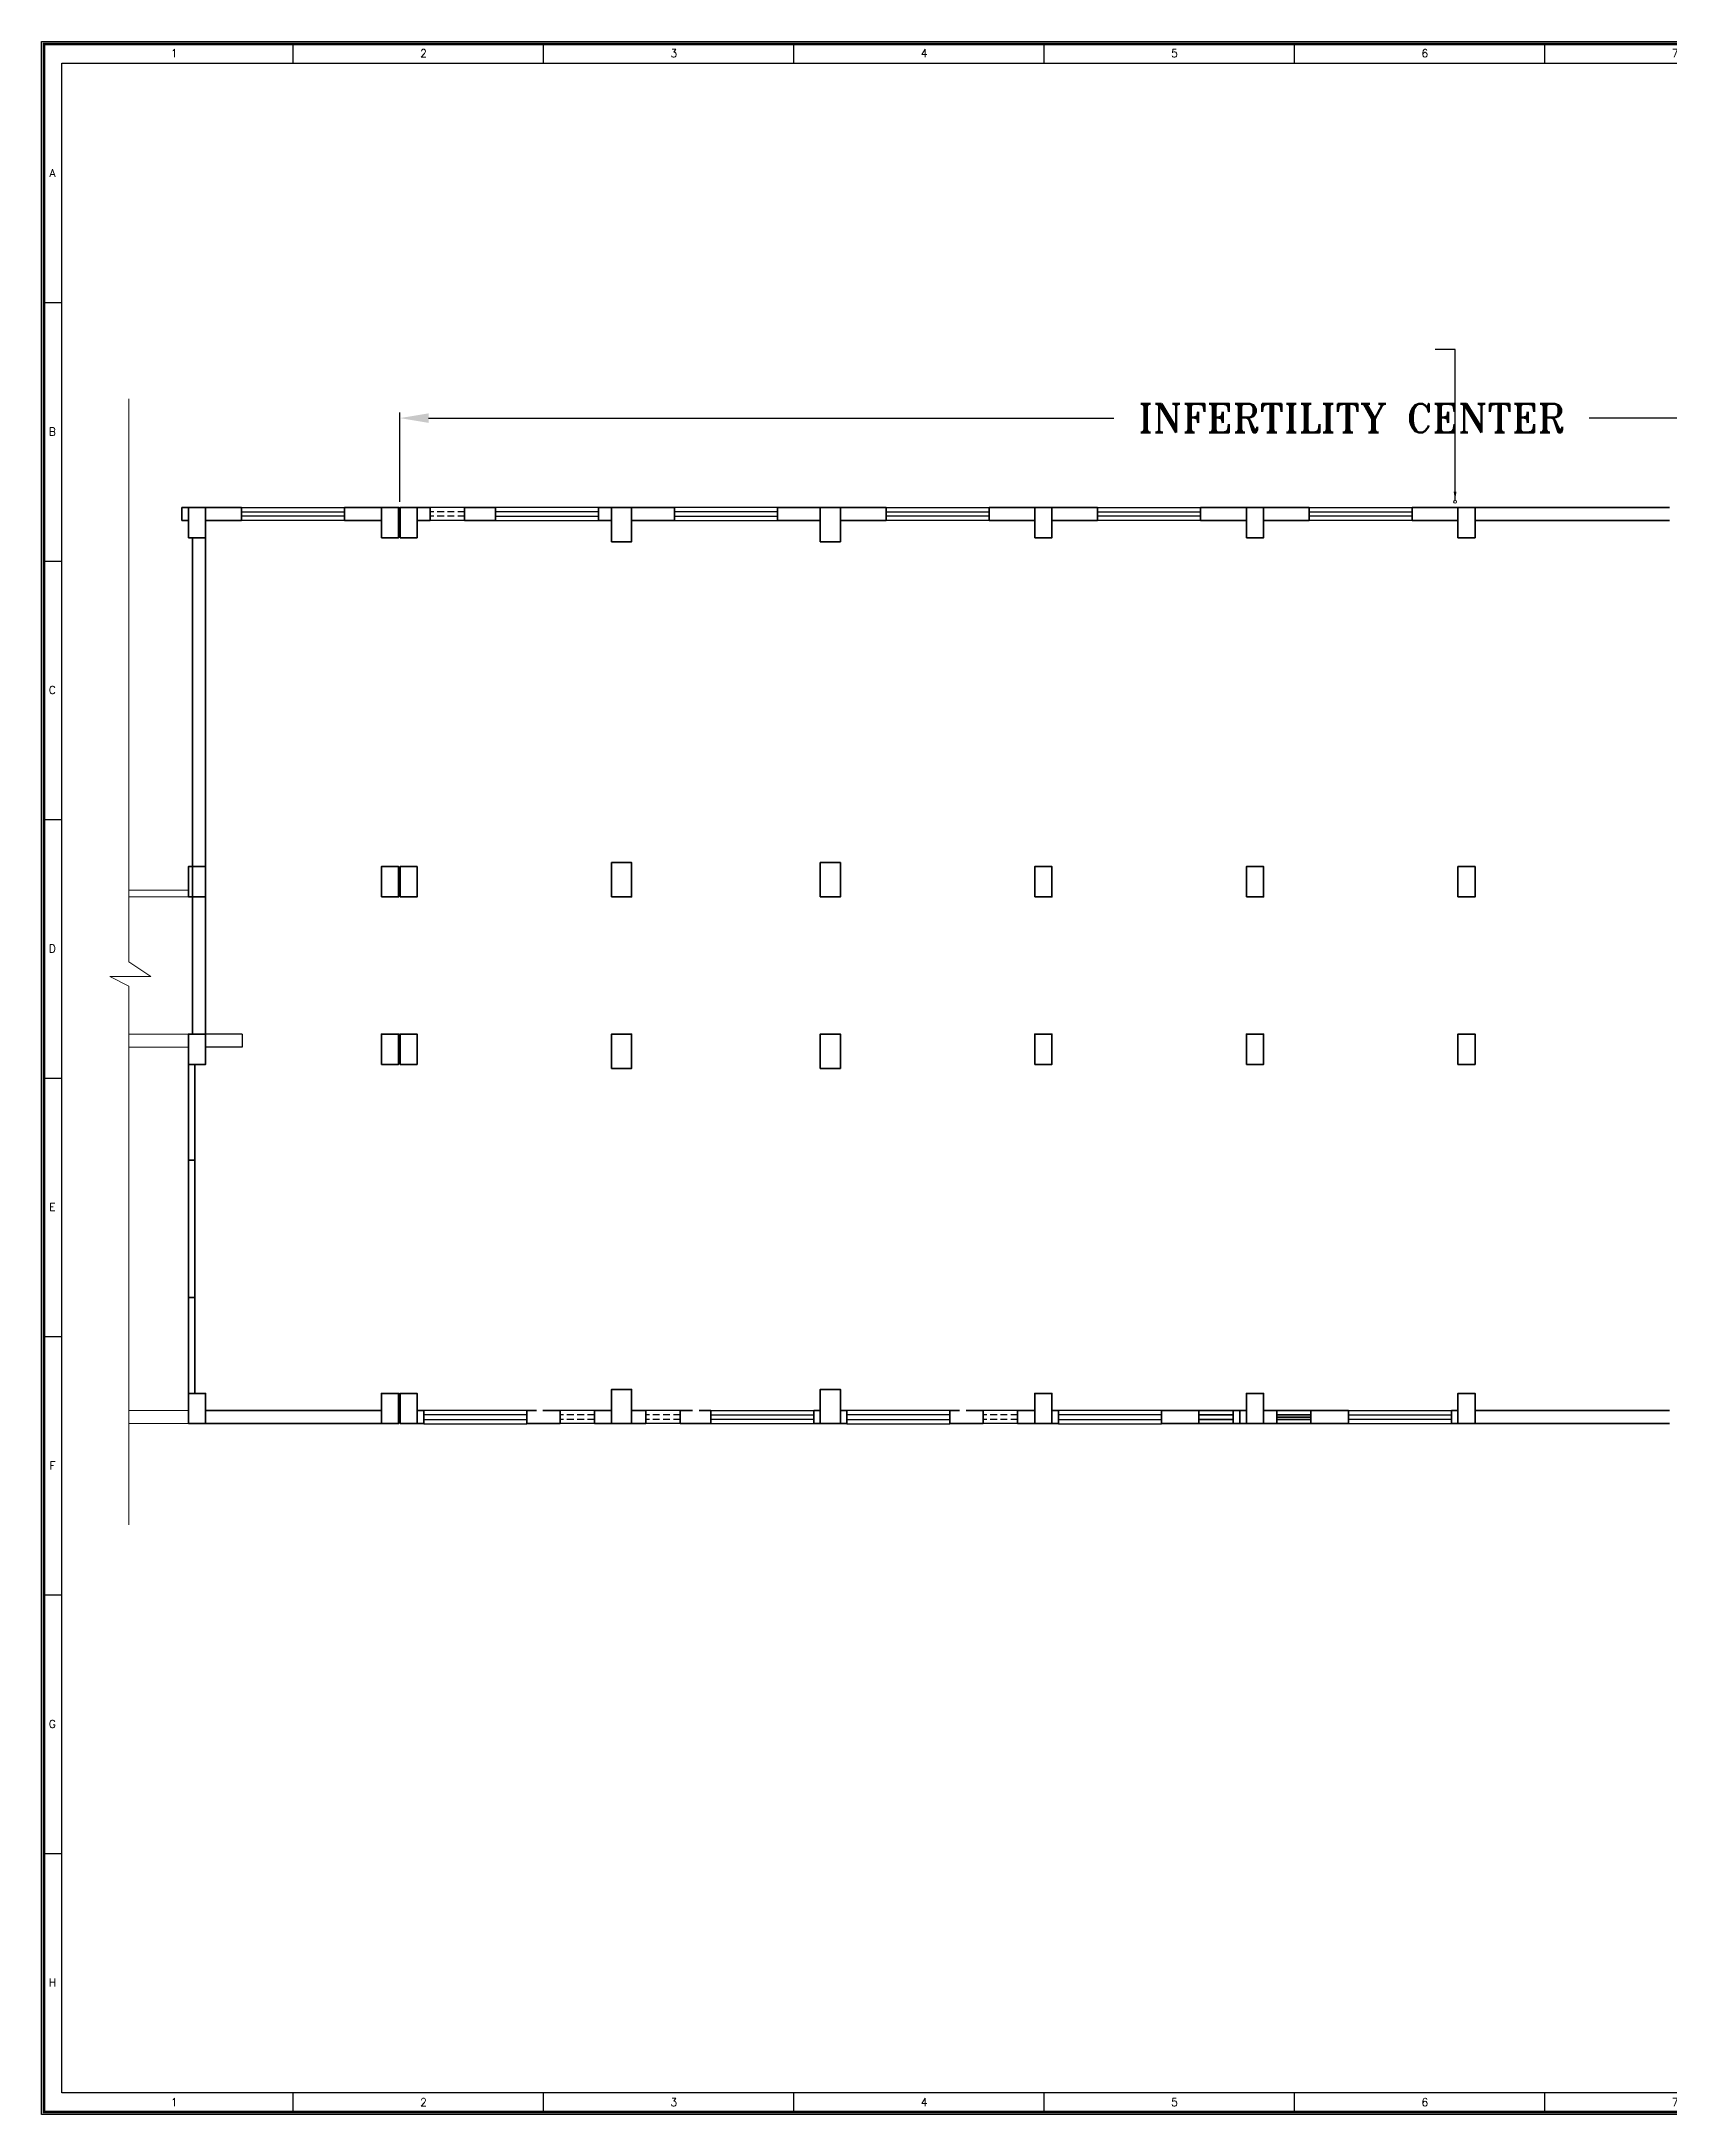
# Model space of a CAD drawing. Header units: millimetres. Extents: x 1380494 to 2061523, y -305664 to -174999.
# Drawn here: x 1380494 to 1408964, y -218163 to -181916 of the extents above; entities that cross this region are included whole.
import ezdxf
from ezdxf.enums import TextEntityAlignment as Align

# ---------------------------------------------------------------- set-up
doc = ezdxf.new("R2010")
doc.units = ezdxf.units.MM
doc.header["$LTSCALE"] = 600
doc.header["$MEASUREMENT"] = 0
doc.header["$PDMODE"] = 35
doc.linetypes.add('HIDDEN', pattern=[0.375, 0.25, -0.125])
for name, color, linetype in [('AC-AHU', 7, 'Continuous'), ('TITLE', 7, 'Continuous'), ('wall', 1, 'Continuous'), ('Window', 4, 'Continuous')]:
    doc.layers.add(name, color=color, linetype=linetype)
doc.layers.add('AREA', color=193, linetype='Continuous', plot=False)
for name, color, linetype, lineweight in [('col', 5, 'Continuous', 35), ('D.F', 251, 'Continuous', 5), ('DOOR', 144, 'Continuous', 13), ('MEP_HVAC_VRF_COPPER_PIPE', 6, 'Continuous', 9), ('P-Wall', 250, 'Continuous', 35)]:
    doc.layers.add(name, color=color, linetype=linetype, lineweight=lineweight)
doc.styles.add('ARIAL', font='arial.ttf')
doc.styles.add('ROMANS', font='romans.shx')
doc.styles.add('ROMANT', font='romant.shx')
doc.dimstyles.get("Standard").update_dxf_attribs({"dimscale": 1.5, "dimtxt": 150, "dimasz": 150, "dimexe": 100, "dimexo": 100, "dimgap": 0.25, "dimtad": 0, "dimdec": 0, "dimzin": 0, "dimdsep": 46, "dimtxsty": 'ARIAL', "dimcen": 0.09, "dimdle": 100, "dimclrd": 7, "dimclre": 7, "dimclrt": 7, "dimadec": 0, "dimazin": 0, "dimtfac": 1, "dimtdec": 0, "dimtofl": 0, "dimtmove": 0, "dimatfit": 3, "dimfxl": 1, "dimtolj": 1, "dimtzin": 0, "dimarcsym": 0})
doc.dimstyles.new('TEXT', dxfattribs={"dimscale": 0, "dimtxt": 500, "dimasz": 100, "dimexe": 75, "dimexo": 100, "dimgap": 50, "dimtad": 0, "dimdec": 0, "dimzin": 0, "dimdsep": 46, "dimtxsty": 'ARIAL', "dimblk": 'OBLIQUE', "dimcen": 0.09, "dimdle": 100, "dimclrd": 256, "dimclre": 256, "dimclrt": 6, "dimadec": 0, "dimazin": 0, "dimtfac": 1, "dimtdec": 0, "dimtofl": 0, "dimtmove": 2, "dimatfit": 3, "dimfxl": 1, "dimfrac": 2, "dimtolj": 1, "dimtzin": 0, "dimarcsym": 0})

# ---------------------------------------------------------------- blocks, each defined once
blk = doc.blocks.new('W1800')
at = {"layer": 'wall', "color": 7}
for p, q in [((0, -58), (0, 173)), ((1800, 173), (1800, -58))]:
    blk.add_line(p, q, dxfattribs=at)
at = {"layer": 'Window'}
for p, q in [((0, 173), (1800, 173)), ((0, 98), (1800, 98)), ((1800, 18), (0, 18)), ((1800, -58), (0, -58))]:
    blk.add_line(p, q, dxfattribs=at)
blk = doc.blocks.new('*D28')
at = {"layer": 'D.F', "color": 8, "lineweight": -2, "transparency": 16777216}
for p, q in [((1386764, -189963), (1386764, -188401)), ((1420039, -189963), (1420039, -188401)), ((1387264, -188501), (1399246, -188501)), ((1419539, -188501), (1407557, -188501))]:
    blk.add_line(p, q, dxfattribs=at)
at = {"layer": 'D.F', "color": 8, "transparency": 16777216}
for points in [[(1387264, -188418), (1387264, -188585), (1386764, -188501)], [(1419539, -188585), (1419539, -188418), (1420039, -188501)]]:
    blk.add_solid(points, dxfattribs=at)
at = {"layer": 'Defpoints', "color": 0, "transparency": 16777216}
for p in [(1386764, -188501), (1386764, -190063), (1420039, -190063)]:
    blk.add_point(p, dxfattribs=at)
at = {"layer": 'D.F', "color": 8, "transparency": 16777216, "insert": (1403402, -188501), "char_height": 750, "attachment_point": 5, "style": 'ROMANT'}
blk.add_mtext('\\A1;{\\H0.6667x;INFERTILITY CENTER}', dxfattribs=at)
blk = doc.blocks.new('_Oblique')
at = {"color": 0, "linetype": 'ByBlock', "lineweight": -2}
blk.add_line((-0.5, -0.5), (0.5, 0.5), dxfattribs=at)
blk = doc.blocks.new('A$C66962185')
at = {"layer": 'TITLE', "color": 7}
for p, q in [((30.11, -140930.66), (30.11, -140928.36)), ((60.37, -140930.66), (60.37, -140928.36)), ((90.64, -140930.66), (90.64, -140928.36)), ((120.9, -140930.66), (120.9, -140928.36)), ((151.16, -140930.66), (151.16, -140928.36)), ((181.42, -140930.66), (181.42, -140928.36)), ((211.69, -140930.66), (211.69, -140928.36)), ((241.95, -140930.66), (241.95, -140928.36)), ((272.21, -140930.66), (272.21, -140928.36)), ((302.47, -140930.66), (302.47, -140928.36)), ((332.74, -140930.66), (332.74, -140928.36)), ((363, -140959.61), (360.7, -140959.61)), ((363, -140990.86), (360.7, -140990.86)), ((363, -141022.1), (360.7, -141022.1)), ((363, -141053.35), (360.7, -141053.35)), ((363, -141084.59), (360.7, -141084.59)), ((363, -141115.84), (360.7, -141115.84)), ((363, -141147.08), (360.7, -141147.08))]:
    blk.add_line(p, q, dxfattribs=at)
at = {"layer": 'TITLE'}
for p, q in [((2.14, -140930.66), (360.7, -140930.66)), ((2.14, -141176.03), (2.14, -140930.66)), ((360.7, -141176.03), (360.7, -140930.66)), ((360.7, -141176.03), (2.14, -141176.03))]:
    blk.add_line(p, q, dxfattribs=at)
at = {"layer": 'TITLE', "color": 0}
for p, q in [((-0.15, -140959.61), (2.14, -140959.61)), ((-0.15, -140990.86), (2.14, -140990.86)), ((-0.15, -141022.1), (2.14, -141022.1)), ((-0.15, -141053.35), (2.14, -141053.35)), ((0, -141084.59), (2.14, -141084.59)), ((-0.15, -141115.84), (2.14, -141115.84)), ((-0.15, -141147.08), (2.14, -141147.08)), ((30.11, -141178.33), (30.11, -141176.03)), ((60.37, -141178.33), (60.37, -141176.03)), ((90.64, -141178.33), (90.64, -141176.03)), ((120.9, -141178.33), (120.9, -141176.03)), ((151.16, -141178.33), (151.16, -141176.03)), ((181.42, -141178.33), (181.42, -141176.03)), ((211.69, -141178.33), (211.69, -141176.03)), ((241.95, -141178.33), (241.95, -141176.03)), ((272.21, -141178.33), (272.21, -141176.03)), ((302.47, -141178.33), (302.47, -141176.03)), ((332.74, -141178.33), (332.74, -141176.03))]:
    blk.add_line(p, q, dxfattribs=at)
at = {"layer": 'TITLE', "color": 7, "const_width": 0.355}
blk.add_lwpolyline([(363, -140928.36), (363, -141178.33), (0, -141178.33), (0, -140928.36)], close=True, dxfattribs=at)
at = {"layer": 'TITLE', "color": 7, "style": 'ROMANS'}
for s, p in [('1', (15.75, -140929.48)), ('2', (45.89, -140929.48)), ('3', (76.15, -140929.48)), ('4', (106.41, -140929.48)), ('5', (136.67, -140929.48)), ('6', (166.94, -140929.48)), ('7', (197.2, -140929.48)), ('8', (227.46, -140929.48)), ('9', (257.73, -140929.48)), ('10', (287.99, -140929.48)), ('11', (318.25, -140929.48)), ('12', (348.51, -140929.48)), ('A', (361.83, -140943.96)), ('B', (361.83, -140975.21)), ('C', (361.83, -141006.45)), ('D', (361.83, -141037.7)), ('E', (361.83, -141068.94)), ('F', (361.83, -141100.19)), ('G', (361.83, -141131.44)), ('H', (361.83, -141162.68))]:
    blk.add_text(s, height=0.952, dxfattribs=at).set_placement(p, align=Align.MIDDLE)
at = {"layer": 'TITLE', "color": 0, "style": 'ROMANS'}
for s, p in [('A', (1.02, -140943.96)), ('B', (1.02, -140975.21)), ('C', (1.02, -141006.45)), ('D', (1.02, -141037.7)), ('E', (1.02, -141068.94)), ('F', (1.02, -141100.19)), ('G', (1.02, -141131.44)), ('H', (1.02, -141162.68)), ('1', (15.75, -141177.15)), ('2', (45.89, -141177.15)), ('3', (76.15, -141177.15)), ('4', (106.41, -141177.15)), ('5', (136.67, -141177.15)), ('6', (166.94, -141177.15)), ('7', (197.2, -141177.15)), ('8', (227.46, -141177.15)), ('9', (257.73, -141177.15)), ('10', (287.99, -141177.15)), ('11', (318.25, -141177.15)), ('12', (348.51, -141177.15))]:
    blk.add_text(s, height=0.952, dxfattribs=at).set_placement(p, align=Align.MIDDLE)

msp = doc.modelspace()

# ---------------------------------------------------------------- linework, layer by layer
at = {"layer": 'AREA'}
for points in [[(1380494.3981, -181916.04), (1433091.1021, -181916.04), (1433091.1021, -218162.5549), (1380494.3981, -218162.5549)], [(1380539.3981, -181961.04), (1433046.1021, -181961.04), (1433046.1021, -218117.5549), (1380539.3981, -218117.5549)]]:
    msp.add_lwpolyline(points, close=True, dxfattribs=at)
at = {"layer": 'col'}
for points in [[(1383064.1755, -190592.8395), (1383364.1755, -190592.8395), (1383364.1755, -190062.8395), (1383064.1755, -190062.8395)], [(1386439.1755, -190592.8395), (1386739.1755, -190592.8395), (1386739.1755, -190062.8395), (1386439.1755, -190062.8395)], [(1386764.1755, -190592.8395), (1387064.1755, -190592.8395), (1387064.1755, -190062.8395), (1386764.1755, -190062.8395)], [(1390464.1755, -190662.8395), (1390814.1755, -190662.8395), (1390814.1755, -190062.8395), (1390464.1755, -190062.8395)], [(1394114.1755, -190662.8395), (1394464.1755, -190662.8395), (1394464.1755, -190062.8395), (1394114.1755, -190062.8395)], [(1397864.1755, -190592.8395), (1398164.1755, -190592.8395), (1398164.1755, -190062.8395), (1397864.1755, -190062.8395)], [(1401564.1755, -190592.8395), (1401864.1755, -190592.8395), (1401864.1755, -190062.8395), (1401564.1755, -190062.8395)], [(1405264.1755, -190592.8395), (1405564.1755, -190592.8395), (1405564.1755, -190062.8395), (1405264.1755, -190062.8395)], [(1383064.1755, -196872.8395), (1383364.1755, -196872.8395), (1383364.1755, -196342.8395), (1383064.1755, -196342.8395)], [(1386439.1755, -196872.8395), (1386739.1755, -196872.8395), (1386739.1755, -196342.8395), (1386439.1755, -196342.8395)], [(1386764.1755, -196872.8395), (1387064.1755, -196872.8395), (1387064.1755, -196342.8395), (1386764.1755, -196342.8395)], [(1390464.1755, -196872.8395), (1390814.1755, -196872.8395), (1390814.1755, -196272.8395), (1390464.1755, -196272.8395)], [(1394114.1755, -196872.8395), (1394464.1755, -196872.8395), (1394464.1755, -196272.8395), (1394114.1755, -196272.8395)], [(1397864.1755, -196872.8395), (1398164.1755, -196872.8395), (1398164.1755, -196342.8395), (1397864.1755, -196342.8395)], [(1401564.1755, -196872.8395), (1401864.1755, -196872.8395), (1401864.1755, -196342.8395), (1401564.1755, -196342.8395)], [(1405264.1755, -196872.8395), (1405564.1755, -196872.8395), (1405564.1755, -196342.8395), (1405264.1755, -196342.8395)], [(1383064.1755, -199802.8395), (1383364.1755, -199802.8395), (1383364.1755, -199272.8395), (1383064.1755, -199272.8395)], [(1386439.1755, -199802.8395), (1386739.1755, -199802.8395), (1386739.1755, -199272.8395), (1386439.1755, -199272.8395)], [(1386764.1755, -199802.8395), (1387064.1755, -199802.8395), (1387064.1755, -199272.8395), (1386764.1755, -199272.8395)], [(1390464.1755, -199872.8395), (1390814.1755, -199872.8395), (1390814.1755, -199272.8395), (1390464.1755, -199272.8395)], [(1394114.1755, -199872.8395), (1394464.1755, -199872.8395), (1394464.1755, -199272.8395), (1394114.1755, -199272.8395)], [(1397864.1755, -199802.8395), (1398164.1755, -199802.8395), (1398164.1755, -199272.8395), (1397864.1755, -199272.8395)], [(1401564.1755, -199802.8395), (1401864.1755, -199802.8395), (1401864.1755, -199272.8395), (1401564.1755, -199272.8395)], [(1405264.1755, -199802.8395), (1405564.1755, -199802.8395), (1405564.1755, -199272.8395), (1405264.1755, -199272.8395)], [(1390464.1755, -206082.8395), (1390814.1755, -206082.8395), (1390814.1755, -205482.8395), (1390464.1755, -205482.8395)], [(1394114.1755, -206082.8395), (1394464.1755, -206082.8395), (1394464.1755, -205482.8395), (1394114.1755, -205482.8395)], [(1383064.1755, -206082.8395), (1383364.1755, -206082.8395), (1383364.1755, -205552.8395), (1383064.1755, -205552.8395)], [(1386439.1755, -206082.8395), (1386739.1755, -206082.8395), (1386739.1755, -205552.8395), (1386439.1755, -205552.8395)], [(1386764.1755, -206082.8395), (1387064.1755, -206082.8395), (1387064.1755, -205552.8395), (1386764.1755, -205552.8395)], [(1397864.1755, -206082.8395), (1398164.1755, -206082.8395), (1398164.1755, -205552.8395), (1397864.1755, -205552.8395)], [(1401564.1755, -206082.8395), (1401864.1755, -206082.8395), (1401864.1755, -205552.8395), (1401564.1755, -205552.8395)], [(1405264.1755, -206082.8395), (1405564.1755, -206082.8395), (1405564.1755, -205552.8395), (1405264.1755, -205552.8395)]]:
    msp.add_lwpolyline(points, close=True, dxfattribs=at)
at = {"layer": 'D.F', "linetype": 'Continuous'}
for p, q in [((1382020.3893, -188164.9316), (1382020.3893, -198009.6706)), ((1382020.3893, -196757.8395), (1383064.1755, -196757.8395)), ((1382020.3893, -196872.8395), (1383064.1755, -196872.8395)), ((1382405.6914, -198265.0765), (1381691.9137, -198265.0765)), ((1381691.9137, -198265.0765), (1382020.3893, -198434.1268)), ((1382020.3893, -198009.6706), (1382405.6914, -198265.0765)), ((1382020.3893, -198434.1268), (1382020.3893, -207854.4097)), ((1382020.3893, -199272.8395), (1383064.1755, -199272.8395)), ((1382020.3893, -199502.8395), (1383064.1755, -199502.8395)), ((1382020.3893, -205852.8395), (1383064.1755, -205852.8395)), ((1382020.3893, -206082.8395), (1383064.1755, -206082.8395))]:
    msp.add_line(p, q, dxfattribs=at)
at = {"layer": 'MEP_HVAC_VRF_COPPER_PIPE'}
msp.add_circle((1405214.1755, -189962.8395), 25, dxfattribs=at)
at = {"layer": 'P-Wall', "color": 8, "linetype": 'Continuous'}
for p, q in [((1383064.1755, -190062.8395), (1382949.1755, -190062.8395)), ((1382949.1755, -190292.8395), (1382949.1755, -190062.8395)), ((1383064.1755, -190062.8395), (1382949.1755, -190062.8395)), ((1383064.1755, -190292.8395), (1382949.1755, -190292.8395)), ((1383994.6755, -190062.8395), (1383364.1755, -190062.8395)), ((1383994.6755, -190292.8395), (1383364.1755, -190292.8395)), ((1383994.6755, -190062.8395), (1383994.6755, -190292.8395)), ((1385794.6755, -190062.8395), (1385794.6755, -190292.8395)), ((1386439.1755, -190062.8395), (1385794.6755, -190062.8395)), ((1386439.1755, -190292.8395), (1385794.6755, -190292.8395)), ((1383134.1755, -190592.8395), (1383134.1755, -199272.8395)), ((1383364.1755, -190592.8395), (1383364.1755, -199272.8395)), ((1383064.1755, -199802.8395), (1383064.1755, -201477.8395)), ((1383179.1755, -199802.8395), (1383179.1755, -201477.8395)), ((1383064.1755, -203877.8395), (1383064.1755, -201477.8395)), ((1383179.1755, -201477.8395), (1383064.1755, -201477.8395)), ((1383179.1755, -201477.8395), (1383179.1755, -203877.8395)), ((1383064.1755, -203877.8395), (1383064.1755, -205552.8395)), ((1383179.1755, -203877.8395), (1383064.1755, -203877.8395)), ((1383179.1755, -203877.8395), (1383179.1755, -205552.8395)), ((1386439.1755, -205852.8395), (1383364.1755, -205852.8395)), ((1386439.1755, -205852.8395), (1386439.1755, -206082.8395)), ((1389564.1755, -205852.8395), (1389564.1755, -206082.8395)), ((1390164.1755, -205852.8395), (1390164.1755, -206082.8395)), ((1391064.1755, -205852.8395), (1391064.1755, -206082.8395)), ((1391664.1755, -205852.8395), (1391664.1755, -206082.8395)), ((1396964.1755, -205852.8395), (1396964.1755, -206082.8395)), ((1397564.1755, -205852.8395), (1397564.1755, -206082.8395)), ((1386439.1755, -206082.8395), (1383364.1755, -206082.8395))]:
    msp.add_line(p, q, dxfattribs=at)
at = {"layer": 'P-Wall', "color": 8}
for p, q in [((1387294.1755, -190062.8395), (1387064.1755, -190062.8395)), ((1387294.1755, -190292.8395), (1387064.1755, -190292.8395)), ((1387294.1755, -190292.8395), (1387294.1755, -190062.8395)), ((1388434.5019, -190062.8395), (1387894.1755, -190062.8395)), ((1387894.1755, -190292.8395), (1387894.1755, -190062.8395)), ((1388434.5019, -190292.8395), (1387894.1755, -190292.8395)), ((1388434.5019, -190292.8395), (1388434.5019, -190062.8395)), ((1390464.1755, -190062.8395), (1390234.5019, -190062.8395)), ((1390234.5019, -190292.8395), (1390234.5019, -190062.8395)), ((1390464.1755, -190292.8395), (1390234.5019, -190292.8395)), ((1391564.5019, -190062.8395), (1390814.1755, -190062.8395)), ((1391564.5019, -190292.8395), (1390814.1755, -190292.8395)), ((1391564.5019, -190292.8395), (1391564.5019, -190062.8395)), ((1394114.1755, -190062.8395), (1393364.5019, -190062.8395)), ((1393364.5019, -190292.8395), (1393364.5019, -190062.8395)), ((1394114.1755, -190292.8395), (1393364.5019, -190292.8395)), ((1394464.1755, -190062.8395), (1395263.8492, -190062.8395)), ((1394464.1755, -190292.8395), (1395263.8492, -190292.8395)), ((1395263.8492, -190292.8395), (1395263.8492, -190062.8395)), ((1397063.8492, -190292.8395), (1397063.8492, -190062.8395)), ((1397063.8492, -190062.8395), (1397864.1755, -190062.8395)), ((1397063.8492, -190292.8395), (1397864.1755, -190292.8395)), ((1398164.1755, -190062.8395), (1398963.8492, -190062.8395)), ((1398164.1755, -190292.8395), (1398963.8492, -190292.8395)), ((1398963.8492, -190292.8395), (1398963.8492, -190062.8395)), ((1400763.8492, -190292.8395), (1400763.8492, -190062.8395)), ((1400763.8492, -190062.8395), (1401564.1755, -190062.8395)), ((1400763.8492, -190292.8395), (1401564.1755, -190292.8395)), ((1401864.1755, -190062.8395), (1402663.8492, -190062.8395)), ((1401864.1755, -190292.8395), (1402663.8492, -190292.8395)), ((1402663.8492, -190292.8395), (1402663.8492, -190062.8395)), ((1404463.8492, -190292.8395), (1404463.8492, -190062.8395)), ((1404463.8492, -190062.8395), (1405264.1755, -190062.8395)), ((1404463.8492, -190292.8395), (1405264.1755, -190292.8395)), ((1408964.1755, -190062.8395), (1405564.1755, -190062.8395)), ((1408964.1755, -190292.8395), (1405564.1755, -190292.8395)), ((1387179.1755, -205852.8395), (1387064.1755, -205852.8395)), ((1387064.1755, -205852.8395), (1387179.1755, -205852.8395)), ((1387179.1755, -205852.8395), (1387179.1755, -206082.8395)), ((1388979.1755, -205852.8395), (1388979.1755, -206082.8395)), ((1388979.1755, -205852.8395), (1389149.1755, -205852.8395)), ((1389264.1755, -205852.8395), (1389564.1755, -205852.8395)), ((1390164.1755, -205852.8395), (1390464.1755, -205852.8395)), ((1391064.1755, -205852.8395), (1390814.1755, -205852.8395)), ((1391879.1755, -205852.8395), (1391664.1755, -205852.8395)), ((1392199.1755, -205852.8395), (1391994.1755, -205852.8395)), ((1392199.1755, -205852.8395), (1392199.1755, -206082.8395)), ((1393999.1755, -205852.8395), (1393999.1755, -206082.8395)), ((1393999.1755, -205852.8395), (1394114.1755, -205852.8395)), ((1394579.1755, -205852.8395), (1394464.1755, -205852.8395)), ((1394579.1755, -205852.8395), (1394579.1755, -206082.8395)), ((1396379.1755, -205852.8395), (1396379.1755, -206082.8395)), ((1396379.1755, -205852.8395), (1396549.1755, -205852.8395)), ((1396664.1755, -205852.8395), (1396964.1755, -205852.8395)), ((1397564.1755, -205852.8395), (1397864.1755, -205852.8395)), ((1398164.1755, -205852.8395), (1398279.1755, -205852.8395)), ((1398279.1755, -205852.8395), (1398279.1755, -206082.8395)), ((1400079.1755, -205852.8395), (1400079.1755, -206082.8395)), ((1400079.1755, -205852.8395), (1401564.1755, -205852.8395)), ((1400079.1755, -205852.8395), (1400079.1755, -206082.8395)), ((1400079.1755, -205852.8395), (1400249.1755, -205852.8395)), ((1400364.1755, -205852.8395), (1400734.1755, -205852.8395)), ((1400734.1755, -205852.8395), (1400734.1755, -206082.8395)), ((1401334.1755, -205852.8395), (1400734.1755, -205852.8395)), ((1401334.1755, -205852.8395), (1401334.1755, -206082.8395)), ((1401334.1755, -205852.8395), (1401564.1755, -205852.8395)), ((1401564.1755, -205852.8395), (1401449.1755, -205852.8395)), ((1401449.1755, -205852.8395), (1401449.1755, -206082.8395)), ((1403349.1755, -205852.8395), (1401864.1755, -205852.8395)), ((1402094.1755, -205852.8395), (1401864.1755, -205852.8395)), ((1402094.1755, -205852.8395), (1401864.1755, -205852.8395)), ((1402694.1755, -205852.8395), (1402094.1755, -205852.8395)), ((1402094.1755, -205852.8395), (1402094.1755, -206082.8395)), ((1402094.1755, -205852.8395), (1402094.1755, -206082.8395)), ((1402694.1755, -205852.8395), (1402094.1755, -205852.8395)), ((1402879.1755, -205852.8395), (1402694.1755, -205852.8395)), ((1402694.1755, -205852.8395), (1402694.1755, -206082.8395)), ((1402694.1755, -205852.8395), (1402694.1755, -206082.8395)), ((1402879.1755, -205852.8395), (1402694.1755, -205852.8395)), ((1403349.1755, -205852.8395), (1403349.1755, -206082.8395)), ((1405149.1755, -205852.8395), (1405264.1755, -205852.8395)), ((1405149.1755, -205852.8395), (1405149.1755, -206082.8395)), ((1405149.1755, -205852.8395), (1405149.1755, -206082.8395)), ((1405149.1755, -205852.8395), (1405264.1755, -205852.8395)), ((1405564.1755, -205852.8395), (1408964.1755, -205852.8395)), ((1387179.1755, -206082.8395), (1387064.1755, -206082.8395)), ((1387064.1755, -206082.8395), (1387179.1755, -206082.8395)), ((1388979.1755, -206082.8395), (1389564.1755, -206082.8395)), ((1390164.1755, -206082.8395), (1390464.1755, -206082.8395)), ((1391064.1755, -206082.8395), (1390814.1755, -206082.8395)), ((1392199.1755, -206082.8395), (1391664.1755, -206082.8395)), ((1393999.1755, -206082.8395), (1394114.1755, -206082.8395)), ((1394579.1755, -206082.8395), (1394464.1755, -206082.8395)), ((1396379.1755, -206082.8395), (1396964.1755, -206082.8395)), ((1397564.1755, -206082.8395), (1397864.1755, -206082.8395)), ((1398164.1755, -206082.8395), (1398279.1755, -206082.8395)), ((1400079.1755, -206082.8395), (1401564.1755, -206082.8395)), ((1400079.1755, -206082.8395), (1400734.1755, -206082.8395)), ((1401334.1755, -205927.8395), (1400734.1755, -205927.8395)), ((1401334.1755, -206007.8395), (1400734.1755, -206007.8395)), ((1401334.1755, -206082.8395), (1400734.1755, -206082.8395)), ((1401334.1755, -206082.8395), (1401564.1755, -206082.8395)), ((1401564.1755, -206082.8395), (1401449.1755, -206082.8395)), ((1403349.1755, -206082.8395), (1401864.1755, -206082.8395)), ((1402094.1755, -206082.8395), (1401864.1755, -206082.8395)), ((1402694.1755, -205927.8395), (1402094.1755, -205927.8395)), ((1402694.1755, -205927.8395), (1402094.1755, -205927.8395)), ((1402694.1755, -205967.8395), (1402094.1755, -205967.8395)), ((1402694.1755, -206007.8395), (1402094.1755, -206007.8395)), ((1402094.1755, -206082.8395), (1402694.1755, -206082.8395)), ((1402694.1755, -206082.8395), (1402094.1755, -206082.8395)), ((1405149.1755, -206082.8395), (1405264.1755, -206082.8395)), ((1405564.1755, -206082.8395), (1408964.1755, -206082.8395))]:
    msp.add_line(p, q, dxfattribs=at)
at = {"layer": 'wall', "linetype": 'Continuous'}
for p, q in [((1384004.6755, -199272.8395), (1383364.1755, -199272.8395)), ((1384004.6755, -199272.8395), (1384004.6755, -199502.8395)), ((1384004.6755, -199502.8395), (1383364.1755, -199502.8395))]:
    msp.add_line(p, q, dxfattribs=at)
at = {"layer": 'Window', "ltscale": 750}
for p, q in [((1387894.1755, -190062.8395), (1387294.1755, -190062.8395)), ((1387894.1755, -190292.8395), (1387294.1755, -190292.8395)), ((1390164.1755, -205852.8395), (1389564.1755, -205852.8395)), ((1391664.1755, -205852.8395), (1391064.1755, -205852.8395)), ((1397564.1755, -205852.8395), (1396964.1755, -205852.8395)), ((1390164.1755, -206082.8395), (1389564.1755, -206082.8395)), ((1391664.1755, -206082.8395), (1391064.1755, -206082.8395)), ((1397564.1755, -206082.8395), (1396964.1755, -206082.8395))]:
    msp.add_line(p, q, dxfattribs=at)
at = {"layer": 'Window', "linetype": 'HIDDEN', "ltscale": 0.8}
for p, q in [((1387894.1755, -190137.8395), (1387294.1755, -190137.8395)), ((1387894.1755, -190217.8395), (1387294.1755, -190217.8395)), ((1390164.1755, -205927.8395), (1389564.1755, -205927.8395)), ((1390164.1755, -206007.8395), (1389564.1755, -206007.8395)), ((1391664.1755, -205927.8395), (1391064.1755, -205927.8395)), ((1391664.1755, -206007.8395), (1391064.1755, -206007.8395)), ((1397564.1755, -205927.8395), (1396964.1755, -205927.8395)), ((1397564.1755, -206007.8395), (1396964.1755, -206007.8395))]:
    msp.add_line(p, q, dxfattribs=at)

# ---------------------------------------------------------------- block references
at = {"layer": 'DOOR', "color": 7, "rotation": 180}
for p in [(1385794.6755, -190120.3395), (1397063.8492, -190120.3395), (1400763.8492, -190120.3395), (1404463.8492, -190120.3395)]:
    msp.add_blockref('W1800', p, dxfattribs=at)
at = {"layer": 'DOOR', "color": 7, "xscale": -1, "rotation": 180}
for p in [(1388434.5019, -190120.3395), (1391564.5019, -190120.3395)]:
    msp.add_blockref('W1800', p, dxfattribs=at)
at = {"layer": 'DOOR', "color": 7, "xscale": -1}
for p in [(1388979.1755, -206025.3395), (1396379.1755, -206025.3395), (1400079.1755, -206025.3395)]:
    msp.add_blockref('W1800', p, dxfattribs=at)
at = {"layer": 'DOOR', "color": 7}
for p in [(1392199.1755, -206025.3395), (1403349.1755, -206025.3395)]:
    msp.add_blockref('W1800', p, dxfattribs=at)
at = {"layer": 'TITLE', "xscale": 144.6465675549349, "yscale": 144.6465665108379, "zscale": 144.6465669265092}
msp.add_blockref('A$C66962185', (1380539.3981, 20202843.0172), dxfattribs=at)

# ---------------------------------------------------------------- dimensions: what is measured, and where the dimension line sits
at = {"layer": 'D.F', "color": 8}
dim = msp.add_aligned_dim(p1=(1420039.1755, -190062.8395), p2=(1386764.1755, -190062.8395), distance=-1561.56, text='{\\H0.6667x;INFERTILITY CENTER}', dimstyle='Standard', override={"dimscale": 1, "dimtxt": 750, "dimasz": 500, "dimtxsty": 'ROMANT', "dimclrd": 8, "dimclre": 8, "dimclrt": 8}, dxfattribs=at)
dim.commit()
dim.dimension.update_dxf_attribs({"geometry": '*D28', "text_midpoint": (1403401.6755, -188501.2795)})

# ---------------------------------------------------------------- leaders
at = {"layer": 'AC-AHU', "linetype": 'ByBlock'}
msp.add_leader([(1405214.1755, -189937.8395), (1405214.1755, -187302.1634), (1404863.4706, -187302.1634)], dimstyle='TEXT', override={"dimscale": 1, "dimtxt": 200, "dimasz": 150}, dxfattribs=at)

doc.saveas('drawing.dxf')
